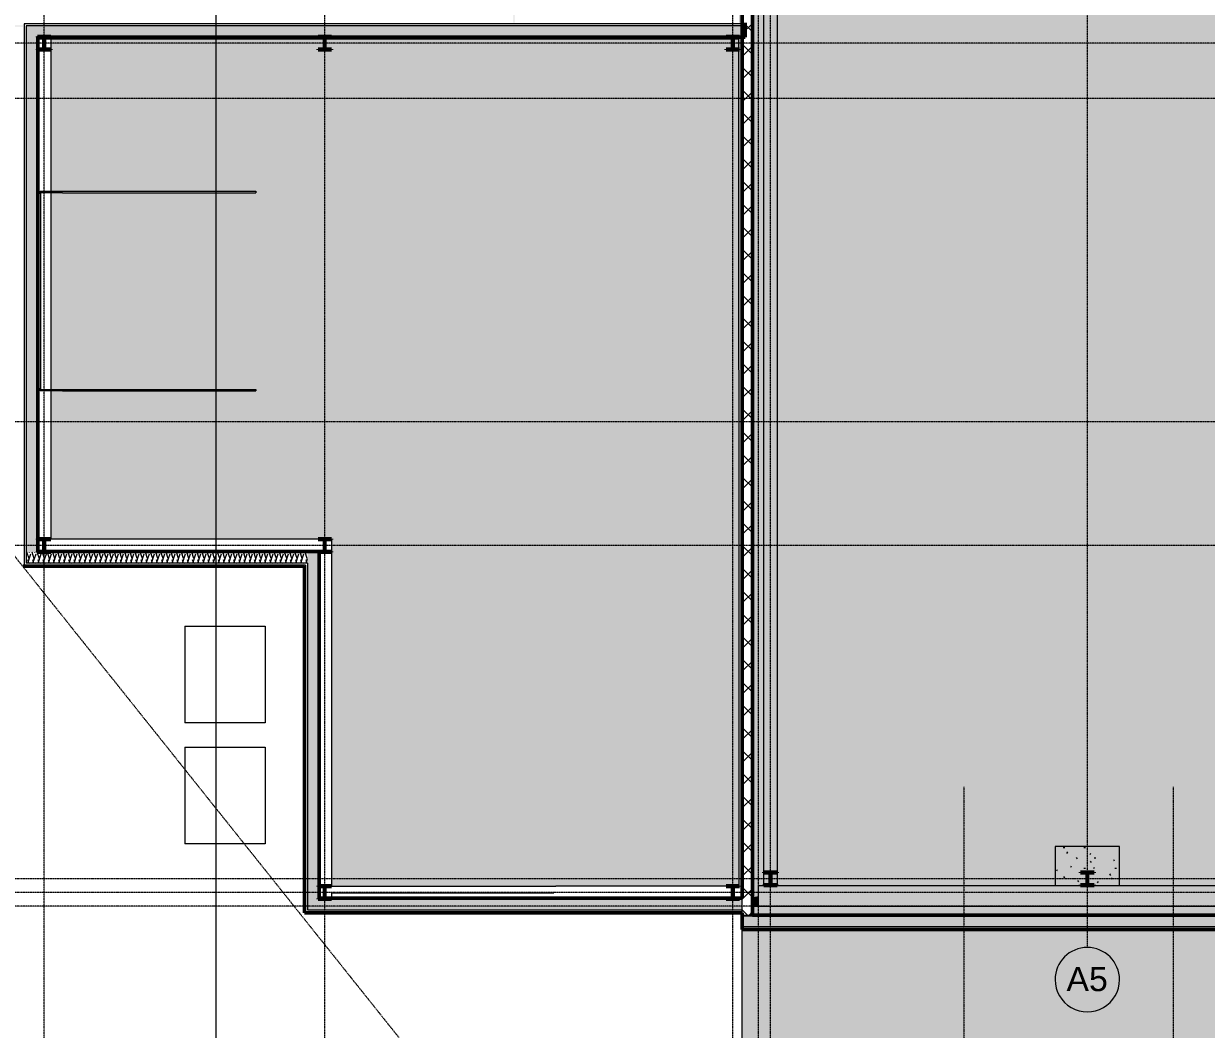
# Model space of a CAD drawing. Header units: inches. Extents: x -4124 to -1243, y 10266 to 12054.
# Drawn here: x -3577 to -2697, y 10709 to 11458 of the extents above; entities that cross this region are included whole.
import ezdxf

# ---------------------------------------------------------------- set-up
doc = ezdxf.new("R2010")
doc.units = ezdxf.units.IN
doc.header["$MEASUREMENT"] = 0
doc.linetypes.add('Double Dash 3_8_', pattern=[1, 0.375, -0.125, 0.125, -0.125, 0.125, -0.125])
doc.linetypes.add('Grid Line 1_2_', pattern=[0.875, 0.5, -0.125, 0.125, -0.125])
for name, color, linetype, lineweight in [('A-DOOR', 31, 'Continuous', 13), ('A-ROOF', 132, 'Continuous', 13), ('A-WALL', 113, 'Continuous', 13), ('A-WALL-PATT', 111, 'Continuous', 20), ('C-BLDG-PADS', 91, 'Continuous', 13), ('C-PROP-LINE', 91, 'Double Dash 3_8_', 20), ('C-TOPO', 7, 'Continuous', 9), ('G-ANNO-SYMB', 111, 'Continuous', 9), ('Q-SPCQ', 91, 'Continuous', 9), ('S-BEAM', 12, 'Continuous', 13), ('S-COLS', 52, 'Continuous', 13), ('S-FNDN', 32, 'Continuous', 13), ('S-GRID', 1, 'Continuous', 9), ('S-GRID-IDEN', 1, 'Continuous', 9)]:
    doc.layers.add(name, color=color, linetype=linetype, lineweight=lineweight)
doc.styles.add('Arial', font='arial.ttf', dxfattribs={"height": 18})
pattern_1 = [(45, (0, 0), (-8.485281, 8.485281), []), (135, (0, 0), (-8.485281, -8.485281), [])]
pattern_2 = [(161.57, (0.48, 0.48), (-3.83995378, -1.544e-05), [0, -27.322, 3.034, 0]), (18.43, (-0.48, 0.48), (-3.83995378, 1.544e-05), [0, -27.322, 3.034, 0]), (108.43, (0.48, 0.48), (1.919622, -9.60052459), [9.106, -21.25]), (71.57, (-0.48, 0.48), (1.919622, 9.60052459), [9.106, -21.25])]
pattern_3 = [(0, (0, 0), (0, 4.798), []), (315, (0, 0), (4.7984266, 0), [6.786, -6.786]), (45, (0, 0), (4.7984266, 0), [6.786, -6.786])]
pattern_4 = [(0, (0, 0), (30.72, 7.68), [1.267, -21.773, 1.267, -21.773, -122.88]), (0, (0, 0), (30.72, 7.68), [-46.08, 1.267, -44.813, 1.267, -21.773, -53.76]), (0, (0, 0), (30.72, 7.68), [-115.2, 1.267, -14.093, 1.267, -37.133]), (120, (11.52, 3.84), (-22.011075, 22.7643004), [1.267, -21.773, 1.267, -21.773, -122.88]), (120, (11.52, 3.84), (-22.011075, 22.7643004), [-46.08, 1.267, -44.813, 1.267, -21.773, -53.76]), (120, (11.52, 3.84), (-22.011075, 22.7643004), [-115.2, 1.267, -14.093, 1.267, -37.133]), (240, (15.36, 19.2), (-8.708925, -30.4443004), [1.267, -21.773, 1.267, -21.773, -122.88]), (240, (15.36, 19.2), (-8.708925, -30.4443004), [-46.08, 1.267, -44.813, 1.267, -21.773, -53.76]), (240, (15.36, 19.2), (-8.708925, -30.4443004), [-115.2, 1.267, -14.093, 1.267, -37.133])]

# ---------------------------------------------------------------- blocks, each defined once
blk = doc.blocks.new('Conc Beam - Conc Beam-1196117-FLOOR PLAN - MEZZANINE')
at = {"layer": 'S-BEAM', "lineweight": 9}
h = blk.add_hatch(dxfattribs=at)
h.set_pattern_fill('FP_2', color=8, style=0, pattern_type=2)
h.set_pattern_definition([(50, (0, 0), (27.5427, -2.40992), [2.88, -31.68]), (355, (0, 0), (-5.327844, 28.884266), [2.304, -25.344]), (100.451, (2.295, -0.2), (22.215316, 26.47393), [2.448, -26.924]), (46.184, (0, 7.68), (40.98187, -6.35642), [4.32, -47.52]), (96.636, (3.415, 7.15), (35.89075, 37.40619), [3.671, -40.386]), (351.184, (0, 7.68), (35.89097, 37.40622), [3.456, -38.016]), (21, (3.84, 5.76), (22.921036, -15.46073), [2.88, -31.68]), (326, (3.84, 5.76), (9.34353, 27.84574), [2.304, -25.344]), (71.451, (5.75, 4.472), (32.26477, 12.38442), [2.448, -26.924]), (37.5, (0, 0), (0.466855, 12.782707), [1.267, -23.77, 1.267, -24.461, -25.44]), (37.5, (0, 0), (0.466855, 12.782707), [-50.765, 1.267, -24.173]), (7.5, (0, 0), (10.10159, 15.14509), [1.267, -13.402, 1.267, -23.194, -9.696]), (7.5, (0, 0), (10.10159, 15.14509), [-39.13, 1.267, -8.429]), (327.5, (-8.563, 0), (20.499161, -0.86578), [1.267, -8.333, 1.267, -28.685, -39.744]), (327.5, (-8.563, 0), (20.499161, -0.86578), [-39.552, 1.267, -38.477]), (317.5, (-12.403, 0), (22.39478, 3.844288), [1.267, -11.213, 1.267, -18.624, -28.224]), (317.5, (-12.403, 0), (22.39478, 3.844288), [-32.371, 1.267, -26.957])])
h.paths.add_polyline_path([(-1950.2, 10800.4), (-1943.16, 10800.4), (-1943.16, 10815.9), (-3030.02, 10815.9), (-3030.02, 10800.4), (-2117.43, 10800.4)], flags=0)
for p, q in [((-3030.02, 10800.4), (-3030.02, 10815.9)), ((-3030.02, 10815.9), (-1943.16, 10815.9))]:
    blk.add_line(p, q, dxfattribs=at)
blk = doc.blocks.new('W-Wide Flange-Column - W10X49-V6-FLOOR PLAN - MEZZANINE')
at = {"layer": 'S-COLS', "lineweight": 9}
h = blk.add_hatch(dxfattribs=at)
h.set_pattern_fill('FP_15', color=256, style=0, pattern_type=2)
h.set_pattern_definition([(45, (2785.203, -10820.888), (-9.503515, 9.503515), []), (45, (2785.203, -10806.488), (-9.503515, 9.503515), [])])
h.paths.add_polyline_path([(-5, -4.99), (5, -4.99), (5, -4.43), (0.86, -4.43), (0.37, -4.23), (0.17, -3.74), (0.17, 3.74), (0.37, 4.23), (0.86, 4.43), (5, 4.43), (5, 4.99), (-5, 4.99), (-5, 4.43), (-0.86, 4.43), (-0.37, 4.23), (-0.17, 3.74), (-0.17, -3.74), (-0.37, -4.23), (-0.86, -4.43), (-5, -4.43)], flags=0)
at = {"layer": 'S-COLS', "lineweight": 50}
for p, q in [((5, 4.99), (-5, 4.99)), ((-5, 4.99), (-5, 4.43)), ((-5, 4.43), (-0.86, 4.43)), ((-0.17, 3.74), (-0.17, -3.74)), ((0.17, -3.74), (0.17, 3.74)), ((0.86, 4.43), (5, 4.43)), ((5, 4.43), (5, 4.99)), ((-0.86, -4.43), (-5, -4.43)), ((-5, -4.43), (-5, -4.99)), ((-5, -4.99), (5, -4.99)), ((5, -4.43), (0.86, -4.43)), ((5, -4.99), (5, -4.43))]:
    blk.add_line(p, q, dxfattribs=at)
for centre, start, end in [((-0.86, 3.74), 0, 90), ((0.86, 3.74), 90, 180), ((-0.86, -3.74), 270, 0), ((0.86, -3.74), 180, 270)]:
    blk.add_arc(centre, 0.691, start, end, dxfattribs=at)
blk = doc.blocks.new('W-Wide Flange-Column - W10X49-V8-FLOOR PLAN - MEZZANINE')
at = {"layer": 'S-COLS', "lineweight": 9}
h = blk.add_hatch(dxfattribs=at)
h.set_pattern_fill('FP_17', color=256, style=0, pattern_type=2)
h.set_pattern_definition([(45, (3021.203, -10820.888), (-9.503515, 9.503515), []), (45, (3021.203, -10806.488), (-9.503515, 9.503515), [])])
h.paths.add_polyline_path([(-5, -4.99), (5, -4.99), (5, -4.43), (0.86, -4.43), (0.37, -4.23), (0.17, -3.74), (0.17, 3.74), (0.37, 4.23), (0.86, 4.43), (5, 4.43), (5, 4.99), (-5, 4.99), (-5, 4.43), (-0.86, 4.43), (-0.37, 4.23), (-0.17, 3.74), (-0.17, -3.74), (-0.37, -4.23), (-0.86, -4.43), (-5, -4.43)], flags=0)
at = {"layer": 'S-COLS', "lineweight": 50}
for p, q in [((5, 4.99), (-5, 4.99)), ((-5, 4.99), (-5, 4.43)), ((-5, 4.43), (-0.86, 4.43)), ((-0.17, 3.74), (-0.17, -3.74)), ((0.17, -3.74), (0.17, 3.74)), ((0.86, 4.43), (5, 4.43)), ((5, 4.43), (5, 4.99)), ((-0.86, -4.43), (-5, -4.43)), ((-5, -4.43), (-5, -4.99)), ((-5, -4.99), (5, -4.99)), ((5, -4.43), (0.86, -4.43)), ((5, -4.99), (5, -4.43))]:
    blk.add_line(p, q, dxfattribs=at)
for centre, start, end in [((-0.86, 3.74), 0, 90), ((0.86, 3.74), 90, 180), ((-0.86, -3.74), 270, 0), ((0.86, -3.74), 180, 270)]:
    blk.add_arc(centre, 0.691, start, end, dxfattribs=at)
blk = doc.blocks.new('Trash_Bin_3753 - 6-Yard Bin-1391954-FLOOR PLAN - MEZZANINE')
at = {"layer": 'Q-SPCQ'}
for p, q in [((-36, -30), (-36, 30)), ((-36, 30), (36, 30)), ((36, 30), (36, -30)), ((-36, -30), (36, -30))]:
    blk.add_line(p, q, dxfattribs=at)
blk = doc.blocks.new('W-Wide Flange-Column - W10X49-1549800-FLOOR PLAN - MEZZANINE')
at = {"layer": 'S-COLS', "lineweight": 9}
h = blk.add_hatch(dxfattribs=at)
h.set_pattern_fill('FP_20', color=256, style=0, pattern_type=2)
h.set_pattern_definition([(45, (3353.203, -10810.7), (-9.503515, 9.503515), []), (45, (3353.203, -10796.3), (-9.503515, 9.503515), [])])
h.paths.add_polyline_path([(-5, -4.99), (5, -4.99), (5, -4.43), (0.86, -4.43), (0.37, -4.23), (0.17, -3.74), (0.17, 3.74), (0.37, 4.23), (0.86, 4.43), (5, 4.43), (5, 4.99), (-5, 4.99), (-5, 4.43), (-0.86, 4.43), (-0.37, 4.23), (-0.17, 3.74), (-0.17, -3.74), (-0.37, -4.23), (-0.86, -4.43), (-5, -4.43)], flags=0)
at = {"layer": 'S-COLS', "lineweight": 50}
for p, q in [((5, 4.99), (-5, 4.99)), ((-5, 4.99), (-5, 4.43)), ((-5, 4.43), (-0.86, 4.43)), ((-0.17, 3.74), (-0.17, -3.74)), ((0.17, -3.74), (0.17, 3.74)), ((0.86, 4.43), (5, 4.43)), ((5, 4.43), (5, 4.99)), ((-0.86, -4.43), (-5, -4.43)), ((-5, -4.43), (-5, -4.99)), ((-5, -4.99), (5, -4.99)), ((5, -4.43), (0.86, -4.43)), ((5, -4.99), (5, -4.43))]:
    blk.add_line(p, q, dxfattribs=at)
for centre, start, end in [((-0.86, 3.74), 0, 90), ((0.86, 3.74), 90, 180), ((-0.86, -3.74), 270, 0), ((0.86, -3.74), 180, 270)]:
    blk.add_arc(centre, 0.691, start, end, dxfattribs=at)
blk = doc.blocks.new('W-Wide Flange-Column - W10X49-1549801-FLOOR PLAN - MEZZANINE')
at = {"layer": 'S-COLS', "lineweight": 9}
h = blk.add_hatch(dxfattribs=at)
h.set_pattern_fill('FP_21', color=256, style=0, pattern_type=2)
h.set_pattern_definition([(45, (3353.203, -11069.136), (-9.503515, 9.503515), []), (45, (3353.203, -11054.736), (-9.503515, 9.503515), [])])
h.paths.add_polyline_path([(-5, -4.99), (5, -4.99), (5, -4.43), (0.86, -4.43), (0.37, -4.23), (0.17, -3.74), (0.17, 3.74), (0.37, 4.23), (0.86, 4.43), (5, 4.43), (5, 4.99), (-5, 4.99), (-5, 4.43), (-0.86, 4.43), (-0.37, 4.23), (-0.17, 3.74), (-0.17, -3.74), (-0.37, -4.23), (-0.86, -4.43), (-5, -4.43)], flags=0)
at = {"layer": 'S-COLS', "lineweight": 50}
for p, q in [((5, 4.99), (-5, 4.99)), ((-5, 4.99), (-5, 4.43)), ((-5, 4.43), (-0.86, 4.43)), ((-0.17, 3.74), (-0.17, -3.74)), ((0.17, -3.74), (0.17, 3.74)), ((0.86, 4.43), (5, 4.43)), ((5, 4.43), (5, 4.99)), ((-0.86, -4.43), (-5, -4.43)), ((-5, -4.43), (-5, -4.99)), ((-5, -4.99), (5, -4.99)), ((5, -4.43), (0.86, -4.43)), ((5, -4.99), (5, -4.43))]:
    blk.add_line(p, q, dxfattribs=at)
for centre, start, end in [((-0.86, 3.74), 0, 90), ((0.86, 3.74), 90, 180), ((-0.86, -3.74), 270, 0), ((0.86, -3.74), 180, 270)]:
    blk.add_arc(centre, 0.691, start, end, dxfattribs=at)
blk = doc.blocks.new('W-Wide Flange-Column - W10X49-1362186-FLOOR PLAN - MEZZANINE')
at = {"layer": 'S-COLS', "lineweight": 9}
h = blk.add_hatch(dxfattribs=at)
h.set_pattern_fill('FP_22', color=256, style=0, pattern_type=2)
h.set_pattern_definition([(45, (3049.203, -10810.7), (-9.503515, 9.503515), []), (45, (3049.203, -10796.3), (-9.503515, 9.503515), [])])
h.paths.add_polyline_path([(-5, -4.99), (5, -4.99), (5, -4.43), (0.86, -4.43), (0.37, -4.23), (0.17, -3.74), (0.17, 3.74), (0.37, 4.23), (0.86, 4.43), (5, 4.43), (5, 4.99), (-5, 4.99), (-5, 4.43), (-0.86, 4.43), (-0.37, 4.23), (-0.17, 3.74), (-0.17, -3.74), (-0.37, -4.23), (-0.86, -4.43), (-5, -4.43)], flags=0)
at = {"layer": 'S-COLS', "lineweight": 50}
for p, q in [((5, 4.99), (-5, 4.99)), ((-5, 4.99), (-5, 4.43)), ((-5, 4.43), (-0.86, 4.43)), ((-0.17, 3.74), (-0.17, -3.74)), ((0.17, -3.74), (0.17, 3.74)), ((0.86, 4.43), (5, 4.43)), ((5, 4.43), (5, 4.99)), ((-0.86, -4.43), (-5, -4.43)), ((-5, -4.43), (-5, -4.99)), ((-5, -4.99), (5, -4.99)), ((5, -4.43), (0.86, -4.43)), ((5, -4.99), (5, -4.43))]:
    blk.add_line(p, q, dxfattribs=at)
for centre, start, end in [((-0.86, 3.74), 0, 90), ((0.86, 3.74), 90, 180), ((-0.86, -3.74), 270, 0), ((0.86, -3.74), 180, 270)]:
    blk.add_arc(centre, 0.691, start, end, dxfattribs=at)
blk = doc.blocks.new('W-Wide Flange-Column - W10X49-1549802-FLOOR PLAN - MEZZANINE')
at = {"layer": 'S-COLS', "lineweight": 9}
h = blk.add_hatch(dxfattribs=at)
h.set_pattern_fill('FP_23', color=256, style=0, pattern_type=2)
h.set_pattern_definition([(45, (3562.203, -11069.136), (-9.503515, 9.503515), []), (45, (3562.203, -11054.736), (-9.503515, 9.503515), [])])
h.paths.add_polyline_path([(-5, -4.99), (5, -4.99), (5, -4.43), (0.86, -4.43), (0.37, -4.23), (0.17, -3.74), (0.17, 3.74), (0.37, 4.23), (0.86, 4.43), (5, 4.43), (5, 4.99), (-5, 4.99), (-5, 4.43), (-0.86, 4.43), (-0.37, 4.23), (-0.17, 3.74), (-0.17, -3.74), (-0.37, -4.23), (-0.86, -4.43), (-5, -4.43)], flags=0)
at = {"layer": 'S-COLS', "lineweight": 50}
for p, q in [((5, 4.99), (-5, 4.99)), ((-5, 4.99), (-5, 4.43)), ((-5, 4.43), (-0.86, 4.43)), ((-0.17, 3.74), (-0.17, -3.74)), ((0.17, -3.74), (0.17, 3.74)), ((0.86, 4.43), (5, 4.43)), ((5, 4.43), (5, 4.99)), ((-0.86, -4.43), (-5, -4.43)), ((-5, -4.43), (-5, -4.99)), ((-5, -4.99), (5, -4.99)), ((5, -4.43), (0.86, -4.43)), ((5, -4.99), (5, -4.43))]:
    blk.add_line(p, q, dxfattribs=at)
for centre, start, end in [((-0.86, 3.74), 0, 90), ((0.86, 3.74), 90, 180), ((-0.86, -3.74), 270, 0), ((0.86, -3.74), 180, 270)]:
    blk.add_arc(centre, 0.691, start, end, dxfattribs=at)
blk = doc.blocks.new('W-Wide Flange-Column - W10X49-1549803-FLOOR PLAN - MEZZANINE')
at = {"layer": 'S-COLS', "lineweight": 9}
h = blk.add_hatch(dxfattribs=at)
h.set_pattern_fill('FP_24', color=256, style=0, pattern_type=2)
h.set_pattern_definition([(45, (3353.203, -11443.53), (-9.503515, 9.503515), []), (45, (3353.203, -11429.13), (-9.503515, 9.503515), [])])
h.paths.add_polyline_path([(-5, -4.99), (5, -4.99), (5, -4.43), (0.86, -4.43), (0.37, -4.23), (0.17, -3.74), (0.17, 3.74), (0.37, 4.23), (0.86, 4.43), (5, 4.43), (5, 4.99), (-5, 4.99), (-5, 4.43), (-0.86, 4.43), (-0.37, 4.23), (-0.17, 3.74), (-0.17, -3.74), (-0.37, -4.23), (-0.86, -4.43), (-5, -4.43)], flags=0)
at = {"layer": 'S-COLS', "lineweight": 50}
for p, q in [((5, 4.99), (-5, 4.99)), ((-5, 4.99), (-5, 4.43)), ((-5, 4.43), (-0.86, 4.43)), ((-0.17, 3.74), (-0.17, -3.74)), ((0.17, -3.74), (0.17, 3.74)), ((0.86, 4.43), (5, 4.43)), ((5, 4.43), (5, 4.99)), ((-0.86, -4.43), (-5, -4.43)), ((-5, -4.43), (-5, -4.99)), ((-5, -4.99), (5, -4.99)), ((5, -4.43), (0.86, -4.43)), ((5, -4.99), (5, -4.43))]:
    blk.add_line(p, q, dxfattribs=at)
for centre, start, end in [((-0.86, 3.74), 0, 90), ((0.86, 3.74), 90, 180), ((-0.86, -3.74), 270, 0), ((0.86, -3.74), 180, 270)]:
    blk.add_arc(centre, 0.691, start, end, dxfattribs=at)
blk = doc.blocks.new('W-Wide Flange-Column - W10X49-V13-FLOOR PLAN - MEZZANINE')
at = {"layer": 'S-COLS', "lineweight": 9}
h = blk.add_hatch(dxfattribs=at)
h.set_pattern_fill('FP_25', color=256, style=0, pattern_type=2)
h.set_pattern_definition([(45, (3562.203, -11443.53), (-9.503515, 9.503515), []), (45, (3562.203, -11429.13), (-9.503515, 9.503515), [])])
h.paths.add_polyline_path([(-5, -4.99), (5, -4.99), (5, -4.43), (0.86, -4.43), (0.37, -4.23), (0.17, -3.74), (0.17, 3.74), (0.37, 4.23), (0.86, 4.43), (5, 4.43), (5, 4.99), (-5, 4.99), (-5, 4.43), (-0.86, 4.43), (-0.37, 4.23), (-0.17, 3.74), (-0.17, -3.74), (-0.37, -4.23), (-0.86, -4.43), (-5, -4.43)], flags=0)
at = {"layer": 'S-COLS', "lineweight": 50}
for p, q in [((5, 4.99), (-5, 4.99)), ((-5, 4.99), (-5, 4.43)), ((-5, 4.43), (-0.86, 4.43)), ((-0.17, 3.74), (-0.17, -3.74)), ((0.17, -3.74), (0.17, 3.74)), ((0.86, 4.43), (5, 4.43)), ((5, 4.43), (5, 4.99)), ((-0.86, -4.43), (-5, -4.43)), ((-5, -4.43), (-5, -4.99)), ((-5, -4.99), (5, -4.99)), ((5, -4.43), (0.86, -4.43)), ((5, -4.99), (5, -4.43))]:
    blk.add_line(p, q, dxfattribs=at)
for centre, start, end in [((-0.86, 3.74), 0, 90), ((0.86, 3.74), 90, 180), ((-0.86, -3.74), 270, 0), ((0.86, -3.74), 180, 270)]:
    blk.add_arc(centre, 0.691, start, end, dxfattribs=at)
blk = doc.blocks.new('W-Wide Flange-Column - W10X49-1457024-FLOOR PLAN - MEZZANINE')
at = {"layer": 'S-COLS', "lineweight": 9}
h = blk.add_hatch(dxfattribs=at)
h.set_pattern_fill('FP_26', color=256, style=0, pattern_type=2)
h.set_pattern_definition([(45, (3049.203, -11443.53), (-9.503515, 9.503515), []), (45, (3049.203, -11429.13), (-9.503515, 9.503515), [])])
h.paths.add_polyline_path([(-5, -4.99), (5, -4.99), (5, -4.43), (0.86, -4.43), (0.37, -4.23), (0.17, -3.74), (0.17, 3.74), (0.37, 4.23), (0.86, 4.43), (5, 4.43), (5, 4.99), (-5, 4.99), (-5, 4.43), (-0.86, 4.43), (-0.37, 4.23), (-0.17, 3.74), (-0.17, -3.74), (-0.37, -4.23), (-0.86, -4.43), (-5, -4.43)], flags=0)
at = {"layer": 'S-COLS', "lineweight": 50}
for p, q in [((5, 4.99), (-5, 4.99)), ((-5, 4.99), (-5, 4.43)), ((-5, 4.43), (-0.86, 4.43)), ((-0.17, 3.74), (-0.17, -3.74)), ((0.17, -3.74), (0.17, 3.74)), ((0.86, 4.43), (5, 4.43)), ((5, 4.43), (5, 4.99)), ((-0.86, -4.43), (-5, -4.43)), ((-5, -4.43), (-5, -4.99)), ((-5, -4.99), (5, -4.99)), ((5, -4.43), (0.86, -4.43)), ((5, -4.99), (5, -4.43))]:
    blk.add_line(p, q, dxfattribs=at)
for centre, start, end in [((-0.86, 3.74), 0, 90), ((0.86, 3.74), 90, 180), ((-0.86, -3.74), 270, 0), ((0.86, -3.74), 180, 270)]:
    blk.add_arc(centre, 0.691, start, end, dxfattribs=at)
blk = doc.blocks.new('Door-Sectional_DesignersChoice_Amarr - 16_x8_-1344022-FLOOR PLAN - MEZZANINE')
at = {"layer": 'A-DOOR'}
for p, q in [((-8.28, -42.23), (-8.28, -40.88)), ((-8.28, -40.88), (-7.28, -40.88)), ((-8.28, -57.73), (-8.28, -42.23)), ((-7.28, -42.23), (-8.28, -42.23)), ((-7.28, -40.88), (-7.28, -42.23)), ((-7.28, -42.23), (-7.28, -57.73)), ((-7, -39.59), (-7, -39.53)), ((-7, -39.53), (139, -39.53)), ((-7, -41.47), (-7, -39.59)), ((-7, -39.59), (139, -39.59)), ((-7, -41.53), (-7, -41.47)), ((-7, -41.47), (139, -41.47)), ((-7, -41.53), (139, -41.53)), ((139, -39.53), (139, -39.59)), ((139, -39.59), (139, -41.47)), ((139, -41.47), (139, -41.53)), ((139.28, -42.23), (139.28, -40.88)), ((139.28, -40.88), (140.28, -40.88)), ((139.28, -57.73), (139.28, -42.23)), ((140.28, -42.23), (139.28, -42.23)), ((140.28, -40.88), (140.28, -42.23)), ((140.28, -42.23), (140.28, -57.73)), ((-8.28, -57.73), (-8.28, -201.53)), ((-7.28, -57.73), (-7.28, -201.53)), ((139.28, -57.73), (139.28, -201.53)), ((140.28, -57.73), (140.28, -201.53)), ((-7.28, -201.53), (-8.28, -201.53)), ((140.28, -201.53), (139.28, -201.53))]:
    blk.add_line(p, q, dxfattribs=at)
blk = doc.blocks.new('Family - ___-1442676-FLOOR PLAN - MEZZANINE')
at = {"layer": 'C-PROP-LINE'}
blk.add_line((-4124.15, 11737.95), (-2969.59, 10291.07), dxfattribs=at)
blk = doc.blocks.new('Grid - Grid Head - Circle-50561-FLOOR PLAN - MEZZANINE')
at = {"layer": 'S-GRID-IDEN'}
for start, end in [(360, 180), (180, 360)]:
    blk.add_arc((0, 0), 0.25, start, end, dxfattribs=at)

msp = doc.modelspace()

# ---------------------------------------------------------------- hatches: boundary and pattern name
at = {"layer": 'A-ROOF'}
h = msp.add_hatch(color=254, dxfattribs=at)
h.paths.add_polyline_path([(-3217.2, 10386.77), (-1938.58, 10386.77), (-1938.58, 10783.02), (-3042.2, 10783.02), (-3042.2, 10639.02), (-3217.2, 10639.02), (-3217.2, 10473.43)], flags=0)
h.paths.add_polyline_path([(-1938.58, 10793.9), (-1938.58, 10800.4), (-3034.58, 10800.4), (-3034.58, 10793.9), (-1950.2, 10793.9)], flags=0)
at = {"layer": 'A-WALL-PATT', "lineweight": 9}
h = msp.add_hatch(dxfattribs=at)
h.set_pattern_fill('FP_1', color=256, style=0, pattern_type=2)
h.set_pattern_definition(pattern_1)
h.paths.add_polyline_path([(-3034.58, 11277.76), (-3034.58, 11511.76), (-3042.2, 11511.76), (-3042.2, 11277.76)], flags=0)
h = msp.add_hatch(dxfattribs=at)
h.set_pattern_fill('FP_5', color=256, style=0, pattern_type=2)
h.set_pattern_definition(pattern_2)
h.paths.add_polyline_path([(-3575.58, 11064.15), (-3567.58, 11064.15), (-3567.58, 11456.52), (-3575.58, 11456.52), (-3575.58, 11064.77)], flags=0)
h = msp.add_hatch(dxfattribs=at)
h.set_pattern_fill('FP_5', color=256, style=0, pattern_type=2)
h.set_pattern_definition(pattern_2)
h.paths.add_polyline_path([(-3050.06, 11448.52), (-3040.02, 11448.52), (-3040.02, 11456.52), (-3567.58, 11456.52), (-3567.58, 11448.52), (-3054.2, 11448.52)], flags=0)
h = msp.add_hatch(dxfattribs=at)
h.set_pattern_fill('FP_6', color=256, style=0, pattern_type=2)
h.set_pattern_definition(pattern_3)
h.paths.add_polyline_path([(-3567.2, 11064.65), (-3567.2, 11064.7), (-3567.08, 11064.7), (-3567.08, 11073.57), (-3567.2, 11073.57), (-3567.2, 11074.13), (-3567.08, 11074.13), (-3567.09, 11438.54), (-3567.2, 11438.54), (-3567.2, 11439.1), (-3567.08, 11439.1), (-3567.08, 11447.96), (-3567.2, 11447.96), (-3567.2, 11448.52), (-3567.58, 11448.52), (-3567.58, 11064.65)], flags=0)
h = msp.add_hatch(dxfattribs=at)
h.set_pattern_fill('FP_6', color=256, style=0, pattern_type=2)
h.set_pattern_definition(pattern_3)
h.paths.add_polyline_path([(-3044.2, 11448.02), (-3040.02, 11448.02), (-3040.02, 11448.52), (-3044.2, 11448.52), (-3044.2, 11448.02)], flags=0)
h.paths.add_polyline_path([(-3054.2, 11448.02), (-3054.2, 11448.52), (-3348.2, 11448.52), (-3348.2, 11448.02), (-3120.79, 11448.02)], flags=0)
h.paths.add_polyline_path([(-3361.18, 11448.02), (-3358.2, 11448.02), (-3358.2, 11448.52), (-3557.2, 11448.51), (-3557.2, 11448.02), (-3371.63, 11448.02)], flags=0)
h = msp.add_hatch(dxfattribs=at)
h.set_pattern_fill('FP_1', style=0, pattern_type=2)
h.set_pattern_definition(pattern_1)
h.paths.add_polyline_path([(-3034.58, 10793.9), (-3034.58, 11277.76), (-3042.2, 11277.76), (-3042.2, 10793.9), (-3037.18, 10793.9)], flags=0)
h = msp.add_hatch(dxfattribs=at)
h.set_pattern_fill('FP_6', color=256, style=0, pattern_type=2)
h.set_pattern_definition(pattern_3)
h.paths.add_polyline_path([(-3567.2, 11064.15), (-3567.2, 11064.65), (-3567.58, 11064.65), (-3567.58, 11064.15)], flags=0)
h.paths.add_polyline_path([(-3365.95, 11064.15), (-3358.2, 11064.15), (-3358.2, 11064.65), (-3557.2, 11064.62), (-3557.2, 11064.15), (-3368.2, 11064.15)], flags=0)
h = msp.add_hatch(dxfattribs=at)
h.set_pattern_fill('FP_5', color=256, style=0, pattern_type=2)
h.set_pattern_definition(pattern_2)
h.paths.add_polyline_path([(-3575.58, 11056.15), (-3365.95, 11056.15), (-3365.95, 11064.15), (-3575.58, 11064.15), (-3575.58, 11057.6)], flags=0)
h = msp.add_hatch(dxfattribs=at)
h.set_pattern_fill('FP_5', color=256, style=0, pattern_type=2)
h.set_pattern_definition(pattern_2)
h.paths.add_polyline_path([(-3357.95, 10805.71), (-3357.95, 10805.71), (-3358.2, 10805.71), (-3358.2, 10806.27), (-3357.95, 10806.27), (-3357.95, 10815.13), (-3358.2, 10815.13), (-3358.2, 10815.69), (-3357.95, 10815.69), (-3357.95, 11064.15), (-3365.95, 11064.15), (-3365.95, 10805.71), (-3358.2, 10805.71)], flags=0)
h = msp.add_hatch(dxfattribs=at)
h.set_pattern_fill('FP_6', color=256, style=0, pattern_type=2)
h.set_pattern_definition(pattern_3)
h.paths.add_polyline_path([(-3357.95, 10806.27), (-3357.45, 10806.27), (-3357.47, 10815.13), (-3357.95, 10815.13), (-3357.95, 10806.33)], flags=0)
h.paths.add_polyline_path([(-3357.45, 10815.69), (-3357.45, 11064.15), (-3357.95, 11064.15), (-3357.95, 10815.69), (-3357.47, 10815.69)], flags=0)
h = msp.add_hatch(dxfattribs=at)
h.set_pattern_fill('FP_5', color=256, style=0, pattern_type=2)
h.set_pattern_definition(pattern_2)
h.paths.add_polyline_path([(-3365.95, 10797.71), (-3042.2, 10797.71), (-3042.2, 10805.71), (-3365.95, 10805.71), (-3365.95, 10797.97)], flags=0)
h = msp.add_hatch(dxfattribs=at)
h.set_pattern_fill('FP_6', color=256, style=0, pattern_type=2)
h.set_pattern_definition(pattern_3)
h.paths.add_polyline_path([(-3078.98, 10805.71), (-3042.2, 10805.71), (-3042.2, 10806.21), (-3044.2, 10806.21), (-3044.2, 10805.71), (-3054.2, 10805.73), (-3054.2, 10806.21), (-3348.2, 10806.19), (-3348.2, 10805.71), (-3120.79, 10805.71)], flags=0)
h = msp.add_hatch(dxfattribs=at)
h.set_pattern_fill('FP_6', color=256, style=0, pattern_type=2)
h.set_pattern_definition(pattern_3)
h.paths.add_polyline_path([(-3042.2, 10793.27), (-1826.2, 10793.27), (-1826.2, 10793.77), (-3042.2, 10793.77)], flags=0)
h.paths.add_polyline_path([(-1816.2, 10793.27), (-1597.45, 10793.27), (-1597.45, 10793.77), (-1816.2, 10793.77)], flags=0)
h.paths.add_polyline_path([(-1585.45, 10793.27), (-1585.45, 10793.77), (-1587.45, 10793.77), (-1587.45, 10793.27)], flags=0)
h = msp.add_hatch(dxfattribs=at)
h.set_pattern_fill('FP_5', color=256, style=0, pattern_type=2)
h.set_pattern_definition(pattern_2)
h.paths.add_polyline_path([(-3042.2, 10785.27), (-1585.45, 10785.27), (-1585.45, 10793.27), (-3042.2, 10793.27)], flags=0)
at = {"layer": 'C-BLDG-PADS', "lineweight": 9}
h = msp.add_hatch(dxfattribs=at)
h.set_pattern_fill('FP_3', style=0, pattern_type=2)
h.set_pattern_definition(pattern_4)
h.paths.add_polyline_path([(-1938.58, 10793.9), (-1845.45, 10793.9), (-1845.45, 10979.9), (-1797.95, 10979.9), (-1797.95, 10977.65), (-1790.33, 10977.65), (-1790.33, 10793.9), (-1593.15, 10793.9), (-1592.83, 10794.03), (-1592.62, 10794.52), (-1592.62, 10802), (-1592.83, 10802.49), (-1593.31, 10802.69), (-1597.45, 10802.69), (-1597.45, 10803.25), (-1587.45, 10803.25), (-1587.45, 10802.69), (-1591.59, 10802.69), (-1592.08, 10802.49), (-1592.28, 10802), (-1592.28, 10794.52), (-1592.08, 10794.03), (-1591.75, 10793.9), (-1587.2, 10793.9), (-1587.2, 10994.78), (-1635.2, 10994.78), (-1635.2, 11033.9), (-1904.2, 11033.9), (-1904.2, 11264.9), (-1829.7, 11264.9), (-1829.7, 11420.27), (-1824.95, 11420.27), (-1824.95, 11420.9), (-1587.2, 11420.9), (-1587.2, 11759.77), (-1591.75, 11759.77), (-1592.08, 11759.63), (-1592.28, 11759.15), (-1592.28, 11751.66), (-1592.08, 11751.18), (-1591.59, 11750.97), (-1587.45, 11750.97), (-1587.45, 11750.41), (-1597.45, 11750.41), (-1597.45, 11750.97), (-1593.31, 11750.97), (-1592.83, 11751.18), (-1592.62, 11751.66), (-1592.62, 11759.15), (-1592.83, 11759.63), (-1593.15, 11759.77), (-1820.5, 11759.77), (-1820.83, 11759.63), (-1821.03, 11759.15), (-1821.03, 11751.66), (-1820.83, 11751.18), (-1820.34, 11750.97), (-1816.2, 11750.97), (-1816.2, 11750.41), (-1826.2, 11750.41), (-1826.2, 11750.97), (-1822.06, 11750.97), (-1821.58, 11751.18), (-1821.37, 11751.66), (-1821.37, 11759.15), (-1821.58, 11759.63), (-1821.9, 11759.77), (-2061, 11759.77), (-2061.33, 11759.63), (-2061.53, 11759.15), (-2061.53, 11751.66), (-2061.33, 11751.18), (-2060.84, 11750.97), (-2056.7, 11750.97), (-2056.7, 11750.41), (-2066.7, 11750.41), (-2066.7, 11750.97), (-2062.56, 11750.97), (-2062.08, 11751.18), (-2061.87, 11751.66), (-2061.87, 11759.15), (-2062.08, 11759.63), (-2062.4, 11759.77), (-2301.5, 11759.77), (-2301.83, 11759.63), (-2302.03, 11759.15), (-2302.03, 11751.66), (-2301.83, 11751.18), (-2301.34, 11750.97), (-2297.2, 11750.97), (-2297.2, 11750.41), (-2307.2, 11750.41), (-2307.2, 11750.97), (-2303.06, 11750.97), (-2302.58, 11751.18), (-2302.37, 11751.66), (-2302.37, 11759.15), (-2302.58, 11759.63), (-2302.9, 11759.77), (-2541.5, 11759.77), (-2541.83, 11759.63), (-2542.03, 11759.15), (-2542.03, 11751.66), (-2541.83, 11751.18), (-2541.34, 11750.97), (-2537.2, 11750.97), (-2537.2, 11750.41), (-2547.2, 11750.41), (-2547.2, 11750.97), (-2543.06, 11750.97), (-2542.58, 11751.18), (-2542.37, 11751.66), (-2542.37, 11759.15), (-2542.58, 11759.63), (-2542.9, 11759.77), (-2784.5, 11759.77), (-2784.83, 11759.63), (-2785.03, 11759.15), (-2785.03, 11751.66), (-2784.83, 11751.18), (-2784.34, 11750.97), (-2780.2, 11750.97), (-2780.2, 11750.41), (-2790.2, 11750.41), (-2790.2, 11750.97), (-2786.06, 11750.97), (-2785.58, 11751.18), (-2785.37, 11751.66), (-2785.37, 11759.15), (-2785.58, 11759.63), (-2785.9, 11759.77), (-3020.5, 11759.77), (-3020.83, 11759.63), (-3021.03, 11759.15), (-3021.03, 11751.66), (-3020.83, 11751.18), (-3020.34, 11750.97), (-3016.2, 11750.97), (-3016.2, 11750.41), (-3026.2, 11750.41), (-3026.2, 11750.97), (-3022.06, 11750.97), (-3021.58, 11751.18), (-3021.37, 11751.75), (-3021.37, 11759.15), (-3021.58, 11759.63), (-3021.9, 11759.77), (-3034.58, 11759.77), (-3034.58, 10805.64), (-3033.52, 10806.46), (-3031.83, 10807.16), (-3030.02, 10807.4), (-3030.02, 10815.9), (-1943.16, 10815.9), (-1943.16, 10807.29), (-1942.39, 10807.4), (-1940.58, 10807.16), (-1938.89, 10806.46), (-1937.44, 10805.35), (-1936.33, 10803.9), (-1935.63, 10802.21), (-1935.39, 10800.4), (-1935.63, 10798.58), (-1936.33, 10796.9), (-1937.44, 10795.45), (-1938.58, 10794.57), (-1938.58, 10794.33)], flags=0)
h.paths.add_polyline_path([(-1820.5, 10793.9), (-1797.95, 10793.9), (-1797.95, 10975.4), (-1840.95, 10975.4), (-1840.95, 10793.9), (-1821.9, 10793.9), (-1821.58, 10794.03), (-1821.37, 10794.52), (-1821.37, 10802), (-1821.58, 10802.49), (-1822.06, 10802.69), (-1826.2, 10802.69), (-1826.2, 10803.25), (-1816.2, 10803.25), (-1816.2, 10802.69), (-1820.34, 10802.69), (-1820.83, 10802.49), (-1821.03, 10802), (-1821.03, 10794.52), (-1820.83, 10794.03)], flags=0)
h.paths.add_polyline_path([(-2062.56, 10815.9), (-2066.7, 10815.9), (-2066.7, 10816.46), (-2062.56, 10816.46), (-2062.08, 10816.66), (-2061.87, 10817.15), (-2061.87, 10824.63), (-2062.08, 10825.12), (-2062.56, 10825.32), (-2066.7, 10825.32), (-2066.7, 10825.88), (-2056.7, 10825.88), (-2056.7, 10825.32), (-2060.84, 10825.32), (-2061.33, 10825.12), (-2061.53, 10824.63), (-2061.53, 10817.15), (-2061.33, 10816.66), (-2060.84, 10816.46), (-2056.7, 10816.46), (-2056.7, 10815.9), (-2060.84, 10815.9)], flags=0)
h.paths.add_polyline_path([(-3020.34, 10815.9), (-3026.2, 10815.9), (-3026.2, 10816.46), (-3022.06, 10816.46), (-3021.58, 10816.66), (-3021.37, 10817.15), (-3021.37, 10824.63), (-3021.58, 10825.12), (-3022.06, 10825.32), (-3026.2, 10825.32), (-3026.2, 10825.88), (-3016.2, 10825.88), (-3016.2, 10825.32), (-3020.34, 10825.32), (-3020.83, 10825.12), (-3021.03, 10824.63), (-3021.03, 10817.15), (-3020.83, 10816.66), (-3020.34, 10816.46), (-3016.2, 10816.46), (-3016.2, 10815.9)], flags=0)
h.paths.add_polyline_path([(-2543.06, 10815.9), (-2547.2, 10815.9), (-2547.2, 10816.46), (-2543.06, 10816.46), (-2542.58, 10816.66), (-2542.37, 10817.15), (-2542.37, 10824.63), (-2542.58, 10825.12), (-2543.06, 10825.32), (-2547.2, 10825.32), (-2547.2, 10825.88), (-2537.2, 10825.88), (-2537.2, 10825.32), (-2541.34, 10825.32), (-2541.83, 10825.12), (-2542.03, 10824.63), (-2542.03, 10817.15), (-2541.83, 10816.66), (-2541.34, 10816.46), (-2537.2, 10816.46), (-2537.2, 10815.9), (-2541.34, 10815.9)], flags=0)
h.paths.add_polyline_path([(-2307.2, 10815.9), (-2307.2, 10816.46), (-2303.06, 10816.46), (-2302.58, 10816.66), (-2302.37, 10817.15), (-2302.37, 10824.63), (-2302.58, 10825.12), (-2303.06, 10825.32), (-2307.2, 10825.32), (-2307.2, 10825.88), (-2297.2, 10825.88), (-2297.2, 10825.32), (-2301.34, 10825.32), (-2301.83, 10825.12), (-2302.03, 10824.63), (-2302.03, 10817.15), (-2301.83, 10816.66), (-2301.34, 10816.46), (-2297.2, 10816.46), (-2297.2, 10815.9), (-2303.06, 10815.9)], flags=0)
h.paths.add_polyline_path([(-2780.2, 10815.9), (-2790.2, 10815.9), (-2790.2, 10816.46), (-2786.06, 10816.46), (-2785.58, 10816.66), (-2785.37, 10817.15), (-2785.37, 10824.63), (-2785.58, 10825.12), (-2786.06, 10825.32), (-2790.2, 10825.32), (-2790.2, 10825.88), (-2780.2, 10825.88), (-2780.2, 10825.32), (-2784.34, 10825.32), (-2784.83, 10825.12), (-2785.03, 10824.63), (-2785.03, 10817.15), (-2784.83, 10816.66), (-2784.34, 10816.46), (-2780.2, 10816.46)], flags=0)
h.paths.add_polyline_path([(-1587.2, 11002.4), (-1587.2, 11039.65), (-1627.58, 11039.65), (-1627.58, 11002.4)], flags=0)
h.paths.add_polyline_path([(-1790.33, 11038.4), (-1635.2, 11038.4), (-1635.2, 11039.65), (-1745.2, 11039.65), (-1745.2, 11038.73), (-1899.7, 11038.73), (-1899.7, 11038.4), (-1797.95, 11038.4)], flags=0)
h.paths.add_polyline_path([(-1747.2, 11219.65), (-1745.2, 11219.65), (-1745.2, 11260.27), (-1829.7, 11260.27), (-1829.7, 11260.4), (-1879.2, 11260.4), (-1879.2, 11259.65), (-1747.2, 11259.65), (-1747.2, 11221.65)], flags=0)
h.paths.add_polyline_path([(-3032.23, 11535.24), (-3032.88, 11535.24), (-3032.88, 11536.24), (-2872.23, 11536.24), (-2872.23, 11535.24), (-3031.52, 11535.24)], flags=0)
h.paths.add_polyline_path([(-3032.23, 11536.52), (-3034.23, 11536.52), (-3034.23, 11682.52), (-3032.23, 11682.52), (-3032.23, 11615.81)], flags=0)
h.paths.add_polyline_path([(-3032.88, 11682.8), (-3032.88, 11683.8), (-2872.23, 11683.8), (-2872.23, 11682.8), (-3032.29, 11682.8)], flags=0)
h = msp.add_hatch(dxfattribs=at)
h.set_pattern_fill('FP_3', color=256, style=0, pattern_type=2)
h.set_pattern_definition(pattern_4)
h.paths.add_polyline_path([(-3181.02, 10815.4), (-3181.02, 10815.4), (-3054.2, 10815.4), (-3054.2, 10815.69), (-3044.7, 10815.69), (-3044.7, 11438.54), (-3054.2, 11438.54), (-3054.2, 11439.1), (-3050.06, 11439.1), (-3049.58, 11439.3), (-3049.37, 11439.79), (-3049.37, 11446.52), (-3353.03, 11446.52), (-3353.03, 11439.79), (-3352.83, 11439.3), (-3352.34, 11439.1), (-3348.2, 11439.1), (-3348.2, 11438.54), (-3358.2, 11438.54), (-3358.2, 11439.1), (-3354.06, 11439.1), (-3353.58, 11439.3), (-3353.37, 11439.79), (-3353.37, 11446.52), (-3557.2, 11446.52), (-3557.2, 11333.11), (-3404.6, 11333.11), (-3404.6, 11332.11), (-3557.2, 11332.11), (-3557.2, 11185.55), (-3404.6, 11185.55), (-3404.6, 11184.55), (-3557.2, 11184.55), (-3557.2, 11074.14), (-3348.2, 11074.13), (-3348.2, 10815.4), (-3288.02, 10815.4)], flags=0)
h.paths.add_polyline_path([(-3044.7, 11439.1), (-3044.7, 11446.52), (-3049.03, 11446.52), (-3049.03, 11439.79), (-3048.83, 11439.3), (-3048.34, 11439.1)], flags=0)
at = {"layer": 'S-COLS'}
msp.add_hatch(color=254, dxfattribs=at).paths.add_polyline_path([(-3032.4, 10800.4), (-3030.02, 10800.4), (-3030.02, 10807.4), (-3031.83, 10807.16), (-3033.52, 10806.46), (-3034.58, 10805.64), (-3034.58, 10800.4)], flags=0)
at = {"layer": 'S-FNDN'}
h = msp.add_hatch(color=254, dxfattribs=at)
h.paths.add_polyline_path([(-3204.4, 11446.52), (-3202.45, 11446.52), (-3202.45, 11447.9), (-3212.45, 11447.9), (-3212.45, 11446.52)], flags=0)
h.paths.add_polyline_path([(-3212.45, 11458.77), (-3211.95, 11458.77), (-3211.95, 11815.9), (-3202.45, 11815.9), (-3202.45, 11816.4), (-3212.45, 11816.4), (-3212.45, 11460.03)], flags=0)
h = msp.add_hatch(color=254, dxfattribs=at)
h.paths.add_polyline_path([(-3016.2, 10815.9), (-3016.2, 10815.9), (-3020.34, 10815.9)], flags=0)
h.paths.add_polyline_path([(-3016.2, 10816.46), (-3016.2, 10825.32), (-3020.34, 10825.32), (-3020.83, 10825.12), (-3021.03, 10824.63), (-3021.03, 10817.15), (-3020.83, 10816.66), (-3020.34, 10816.46)], flags=0)
h.paths.add_polyline_path([(-3022.06, 10816.46), (-3021.58, 10816.66), (-3021.37, 10817.15), (-3021.37, 10824.63), (-3021.58, 10825.12), (-3022.06, 10825.32), (-3026.2, 10825.32), (-3026.2, 10816.46)], flags=0)
h.paths.add_polyline_path([(-3020.34, 10825.88), (-3016.2, 10825.88), (-3016.2, 11535.24), (-3026.2, 11535.24), (-3026.2, 10825.88), (-3022.06, 10825.88)], flags=0)
h.paths.add_polyline_path([(-3025.92, 11536.24), (-3016.2, 11536.24), (-3016.2, 11682.8), (-3026.2, 11682.8), (-3026.2, 11536.24)], flags=0)
h.paths.add_polyline_path([(-3021.29, 11683.8), (-3016.2, 11683.8), (-3016.2, 11750.41), (-3026.2, 11750.41), (-3026.2, 11683.8), (-3023.72, 11683.8)], flags=0)
h.paths.add_polyline_path([(-3022.06, 11750.97), (-3021.58, 11751.18), (-3021.37, 11751.66), (-3021.37, 11758.4), (-3026.2, 11758.4), (-3026.2, 11750.97)], flags=0)
h.paths.add_polyline_path([(-3016.2, 11750.97), (-3016.2, 11758.4), (-3021.03, 11758.4), (-3021.03, 11751.66), (-3020.83, 11751.18), (-3020.34, 11750.97), (-3016.27, 11750.97)], flags=0)
h = msp.add_hatch(color=254, dxfattribs=at)
h.paths.add_polyline_path([(-3044.7, 11148.74), (-3044.7, 11200.19), (-3042.2, 11202.36), (-3042.2, 11447.9), (-3044.7, 11447.9), (-3044.7, 11439.1), (-3044.2, 11439.1), (-3044.2, 11438.54), (-3044.7, 11438.54), (-3044.7, 11148.74)], flags=0)
h.paths.add_polyline_path([(-3044.7, 11458.77), (-3042.2, 11458.77), (-3042.2, 11511.76), (-3044.7, 11511.76)], flags=0)
h = msp.add_hatch(color=254, dxfattribs=at)
h.paths.add_polyline_path([(-3785.59, 11446.52), (-3773.83, 11456.02), (-3577.83, 11456.02), (-3577.83, 11456.52), (-3774.01, 11456.52), (-3786.39, 11446.52)], flags=0)
h.paths.add_polyline_path([(-3557.2, 11446.52), (-3353.37, 11446.52), (-3353.37, 11447.27), (-3353.58, 11447.76), (-3353.9, 11447.9), (-3561.5, 11447.9), (-3561.83, 11447.76), (-3562.03, 11447.27), (-3562.03, 11446.52), (-3559.76, 11446.52)], flags=0)
h.paths.add_polyline_path([(-3562.37, 11446.52), (-3562.37, 11447.27), (-3562.58, 11447.76), (-3562.9, 11447.9), (-3566.95, 11447.9), (-3566.95, 11446.52)], flags=0)
h.paths.add_polyline_path([(-3350.73, 11446.52), (-3212.45, 11446.52), (-3212.45, 11447.9), (-3352.5, 11447.9), (-3352.83, 11447.76), (-3353.03, 11447.27), (-3353.03, 11446.52)], flags=0)
at = {"layer": 'S-FNDN', "lineweight": 9}
h = msp.add_hatch(dxfattribs=at)
h.set_pattern_fill('FP_3', color=256, style=0, pattern_type=2)
h.set_pattern_definition(pattern_4)
h.paths.add_polyline_path([(-2809.2, 10815.9), (-2761.2, 10815.9), (-2761.2, 10844.89), (-2809.2, 10844.89), (-2809.2, 10815.9)], flags=0)
h.paths.add_polyline_path([(-2780.2, 10815.9), (-2790.2, 10815.9), (-2790.2, 10816.46), (-2786.06, 10816.46), (-2785.58, 10816.66), (-2785.37, 10817.15), (-2785.37, 10824.63), (-2785.58, 10825.12), (-2786.06, 10825.32), (-2790.2, 10825.32), (-2790.2, 10825.88), (-2780.2, 10825.88), (-2780.2, 10825.32), (-2784.34, 10825.32), (-2784.83, 10825.12), (-2785.03, 10824.63), (-2785.03, 10817.15), (-2784.83, 10816.66), (-2784.34, 10816.46), (-2780.2, 10816.46)], flags=0)

# ---------------------------------------------------------------- linework, layer by layer
at = {"layer": 'A-ROOF'}
for p, q in [((-3034.58, 10800.4), (-1938.58, 10800.4)), ((-3042.2, 10639.02), (-3042.2, 10783.02))]:
    msp.add_line(p, q, dxfattribs=at)
at = {"layer": 'A-WALL', "lineweight": 50}
for p, q in [((-3034.58, 10793.9), (-3034.58, 11759.77)), ((-3042.2, 11511.76), (-3042.2, 10806.33)), ((-3040.02, 11447.9), (-3040.02, 11458.77)), ((-3566.95, 11439.1), (-3566.95, 11447.9)), ((-3566.95, 11447.9), (-3562.9, 11447.9)), ((-3561.5, 11447.9), (-3353.9, 11447.9)), ((-3352.5, 11447.9), (-3049.9, 11447.9)), ((-3048.5, 11447.9), (-3040.02, 11447.9)), ((-3566.95, 11074.13), (-3566.95, 11438.54)), ((-3566.95, 11064.77), (-3566.95, 11073.57)), ((-3562.9, 11064.77), (-3566.95, 11064.77)), ((-3357.33, 11064.77), (-3561.5, 11064.77)), ((-3357.33, 11064.7), (-3357.33, 11064.77)), ((-3357.33, 10815.69), (-3357.33, 11064.15)), ((-3577.83, 11053.9), (-3368.2, 11053.9)), ((-3368.2, 11053.9), (-3368.2, 10795.46)), ((-3357.33, 10806.33), (-3357.33, 10815.13)), ((-3353.91, 10806.33), (-3357.33, 10806.33)), ((-3049.91, 10806.33), (-3352.5, 10806.33)), ((-3042.2, 10806.33), (-3048.5, 10806.33)), ((-3368.2, 10795.46), (-3042.2, 10795.46)), ((-3042.2, 10795.46), (-3042.2, 10783.02)), ((-1821.9, 10793.9), (-3034.58, 10793.9)), ((-3042.2, 10783.02), (-1585.45, 10783.02))]:
    msp.add_line(p, q, dxfattribs=at)
at = {"layer": 'A-WALL'}
for p, q in [((-3577.08, 11458.02), (-3577.08, 11054.65)), ((-3040.02, 11458.02), (-3577.08, 11458.02)), ((-3575.58, 11456.52), (-3575.58, 11056.15)), ((-3040.02, 11456.52), (-3575.58, 11456.52)), ((-3567.58, 11448.52), (-3567.58, 11064.15)), ((-3567.58, 11448.52), (-3567.2, 11448.52)), ((-3567.08, 11447.96), (-3567.08, 11439.1)), ((-3358.2, 11448.52), (-3557.2, 11448.52)), ((-3358.2, 11448.02), (-3557.2, 11448.02)), ((-3054.2, 11448.52), (-3348.2, 11448.52)), ((-3054.2, 11448.02), (-3348.2, 11448.02)), ((-3040.02, 11448.52), (-3044.2, 11448.52)), ((-3040.02, 11448.02), (-3044.2, 11448.02)), ((-3567.08, 11438.54), (-3567.08, 11074.13)), ((-3567.08, 11073.57), (-3567.08, 11064.7)), ((-3358.2, 11064.65), (-3557.2, 11064.65)), ((-3365.95, 11056.15), (-3575.58, 11056.15)), ((-3567.2, 11064.15), (-3567.58, 11064.15)), ((-3358.2, 11064.15), (-3557.2, 11064.15)), ((-3365.95, 11056.15), (-3365.95, 10797.71)), ((-3357.95, 11064.15), (-3357.95, 10815.69)), ((-3357.45, 11064.15), (-3357.45, 10815.69)), ((-3367.45, 11054.65), (-3577.08, 11054.65)), ((-3367.45, 11054.65), (-3367.45, 10796.21)), ((-3357.95, 10815.13), (-3357.95, 10806.27)), ((-3357.45, 10815.13), (-3357.45, 10806.27)), ((-3357.95, 10805.71), (-3042.2, 10805.71)), ((-3348.2, 10806.21), (-3054.2, 10806.21)), ((-3044.2, 10806.21), (-3042.2, 10806.21)), ((-3042.2, 10795.46), (-3042.2, 10806.33)), ((-3367.45, 10796.21), (-3042.2, 10796.21)), ((-3365.95, 10797.71), (-3042.2, 10797.71)), ((-3042.2, 10793.9), (-3034.58, 10793.9)), ((-3042.2, 10793.77), (-1826.2, 10793.77)), ((-3042.2, 10793.27), (-1826.2, 10793.27)), ((-3042.2, 10785.27), (-1585.45, 10785.27)), ((-3042.2, 10783.77), (-1585.45, 10783.77))]:
    msp.add_line(p, q, dxfattribs=at)
at = {"layer": 'C-BLDG-PADS', "lineweight": 9}
for p, q in [((-3353.37, 11446.52), (-3557.2, 11446.52)), ((-3049.37, 11446.52), (-3353.03, 11446.52)), ((-3044.7, 11446.52), (-3049.03, 11446.52))]:
    msp.add_line(p, q, dxfattribs=at)
at = {"layer": 'C-TOPO'}
for p, q in [((-3044.7, 11200.19), (-3044.7, 11148.74)), ((-3044.7, 11148.74), (-3044.7, 10815.69)), ((-3054.2, 10815.4), (-3181.02, 10815.4))]:
    msp.add_line(p, q, dxfattribs=at)
at = {"layer": 'G-ANNO-SYMB'}
msp.add_line((-3434.23, 11847.41), (-3434.23, 10300.09), dxfattribs=at)
at = {"layer": 'S-COLS', "lineweight": 9}
msp.add_arc((-3030.02, 10800.4), 7, 90, 130.99329, dxfattribs=at)
at = {"layer": 'S-FNDN'}
for p, q in [((-3026.2, 10825.88), (-3026.2, 11535.24)), ((-3016.2, 11535.24), (-3016.2, 10825.88)), ((-3562.37, 11446.52), (-3566.95, 11446.52)), ((-3557.2, 11446.52), (-3562.03, 11446.52)), ((-3557.2, 11446.52), (-3557.2, 11439.1)), ((-3202.45, 11447.9), (-3202.45, 11446.52)), ((-3044.7, 11439.1), (-3044.7, 11447.9)), ((-3557.2, 11438.54), (-3557.2, 11333.11)), ((-3044.7, 11200.19), (-3044.7, 11438.54)), ((-3557.2, 11332.11), (-3557.2, 11185.55)), ((-3557.2, 11184.55), (-3557.2, 11074.14)), ((-3557.2, 11074.14), (-3348.2, 11074.14)), ((-3348.2, 11073.57), (-3348.2, 11064.7)), ((-3348.2, 11064.15), (-3348.2, 10815.69)), ((-2761.2, 10844.89), (-2809.2, 10844.89)), ((-2809.2, 10844.89), (-2809.2, 10815.9)), ((-2761.2, 10815.9), (-2761.2, 10844.89)), ((-3026.2, 10816.46), (-3026.2, 10825.32)), ((-3016.2, 10825.32), (-3016.2, 10816.46)), ((-3348.2, 10815.4), (-3181.02, 10815.4)), ((-3348.2, 10810.46), (-3182.63, 10810.46)), ((-3348.2, 10810.46), (-3348.2, 10806.33))]:
    msp.add_line(p, q, dxfattribs=at)
at = {"layer": 'S-GRID', "linetype": 'Grid Line 1_2_'}
for p, q in [((-3030.02, 10327.11), (-3030.02, 11973.42)), ((-3021.2, 10327.11), (-3021.2, 11973.42)), ((-2785.2, 11973.42), (-2785.2, 10769.7)), ((-3562.2, 10413.09), (-3562.2, 11842.32)), ((-3353.2, 10413.09), (-3353.2, 11842.32)), ((-3049.2, 10413.09), (-3049.2, 11842.32)), ((-1362.8, 11443.53), (-3796.51, 11443.53)), ((-1362.8, 11402.4), (-3914.18, 11402.4)), ((-1362.8, 11161.4), (-3914.18, 11161.4)), ((-1362.8, 11069.14), (-3796.51, 11069.14)), ((-2877.2, 10889.35), (-2877.2, 10327.11)), ((-2721.2, 10889.35), (-2721.2, 10327.11)), ((-1362.8, 10820.89), (-3914.18, 10820.89)), ((-1362.8, 10810.7), (-3796.51, 10810.7)), ((-1362.8, 10800.4), (-3914.18, 10800.4))]:
    msp.add_line(p, q, dxfattribs=at)

# ---------------------------------------------------------------- block references
at = {"layer": 'A-DOOR', "rotation": 90}
msp.add_blockref('Door-Sectional_DesignersChoice_Amarr - 16_x8_-1344022-FLOOR PLAN - MEZZANINE', (-3606.13, 11192.83), dxfattribs=at)
at = {"layer": 'C-PROP-LINE'}
msp.add_blockref('Family - ___-1442676-FLOOR PLAN - MEZZANINE', (0, 0), dxfattribs=at)
at = {"layer": 'Q-SPCQ', "rotation": 269.9999999999996}
for p in [(-3427.5, 10973.02), (-3427.5, 10883.02)]:
    msp.add_blockref('Trash_Bin_3753 - 6-Yard Bin-1391954-FLOOR PLAN - MEZZANINE', p, dxfattribs=at)
at = {"layer": 'S-BEAM', "lineweight": 9}
msp.add_blockref('Conc Beam - Conc Beam-1196117-FLOOR PLAN - MEZZANINE', (0, 0), dxfattribs=at)
at = {"layer": 'S-COLS', "lineweight": 9}
for name, p in [('W-Wide Flange-Column - W10X49-V13-FLOOR PLAN - MEZZANINE', (-3562.2, 11443.53)), ('W-Wide Flange-Column - W10X49-1549803-FLOOR PLAN - MEZZANINE', (-3353.2, 11443.53)), ('W-Wide Flange-Column - W10X49-1457024-FLOOR PLAN - MEZZANINE', (-3049.2, 11443.53)), ('W-Wide Flange-Column - W10X49-1549802-FLOOR PLAN - MEZZANINE', (-3562.2, 11069.14)), ('W-Wide Flange-Column - W10X49-1549801-FLOOR PLAN - MEZZANINE', (-3353.2, 11069.14)), ('W-Wide Flange-Column - W10X49-V8-FLOOR PLAN - MEZZANINE', (-3021.2, 10820.89)), ('W-Wide Flange-Column - W10X49-V6-FLOOR PLAN - MEZZANINE', (-2785.2, 10820.89)), ('W-Wide Flange-Column - W10X49-1549800-FLOOR PLAN - MEZZANINE', (-3353.2, 10810.7)), ('W-Wide Flange-Column - W10X49-1362186-FLOOR PLAN - MEZZANINE', (-3049.2, 10810.7))]:
    msp.add_blockref(name, p, dxfattribs=at)
at = {"layer": 'S-GRID-IDEN', "xscale": 95.99999999999994, "yscale": 95.99999999999994, "zscale": 95.99999999999994, "rotation": 180}
msp.add_blockref('Grid - Grid Head - Circle-50561-FLOOR PLAN - MEZZANINE', (-2785.2, 10745.7), dxfattribs=at)

# ---------------------------------------------------------------- texts
at = {"layer": 'S-GRID-IDEN', "insert": (-2800.69, 10755.18), "char_height": 18, "width": 37.269, "attachment_point": 1, "style": 'Arial'}
msp.add_mtext('A5', dxfattribs=at)

doc.saveas('drawing.dxf')
